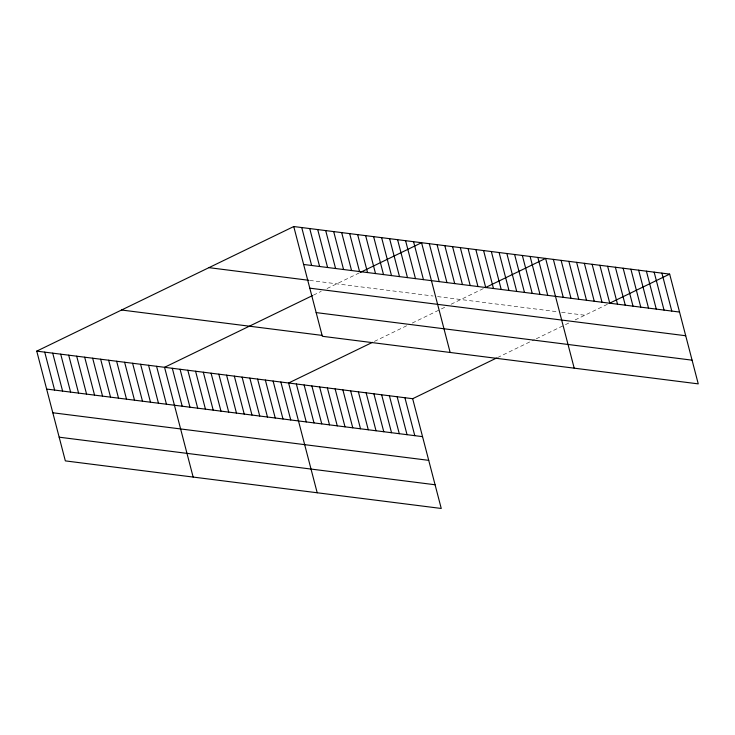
<?xml version="1.0" encoding="UTF-8"?>
<svg xmlns="http://www.w3.org/2000/svg" width="735" height="735" viewBox="0 0 735 735"><rect width="100%" height="100%" fill="white"/><g stroke="black" fill="none" stroke-linecap="round" stroke-linejoin="round"><path stroke-width="0.55" stroke-dasharray="3.67 2.76" d="M313.45 295.121L321.213 291.354M327.038 288.533L359.369 272.86M374.391 341.417L407.401 325.412M412.252 323.06L439.438 309.885M441.386 308.939L445.263 307.055M451.088 304.235L483.419 288.561M497.476 357.587L534.363 339.708M536.302 338.762L563.488 325.587M565.436 324.64L570.287 322.288M575.137 319.936L607.468 304.262M309.793 280.412L433.108 296.021M437.536 296.582L557.158 311.723M561.595 312.283L584.849 315.232"/><path stroke-width="1.1" d="M36.75 351.128L412.666 398.71L441.248 508.464L65.341 460.891L36.75 351.128L293.752 226.536L669.659 274.109L698.25 383.872L322.334 336.29L293.752 226.536M312.476 295.599L164.557 367.307L193.149 477.061M360.306 272.409L421.559 242.715L450.151 352.469M372.48 342.345L288.607 383.008L317.198 492.762M485.302 287.651L545.609 258.417L574.2 368.171M412.666 398.71L496.529 358.046M609.352 303.353L669.659 274.109M303.628 264.471L679.544 312.053M208.942 267.65L308.792 280.292M309.802 288.175L685.718 335.748M316.16 312.596L692.076 360.168M121.56 310.014L322.472 335.445M46.636 389.063L422.542 436.645M52.81 412.767L428.716 460.349M59.168 437.187L435.074 484.76M661.904 273.135L671.79 311.07M654.15 272.152L664.036 310.087M646.405 271.169L656.282 309.104M638.651 270.186L648.527 308.121M630.896 269.203L640.773 307.147M623.142 268.229L633.019 306.164M615.388 267.246L625.274 305.181M607.634 266.263L617.519 304.198M599.879 265.28L609.765 303.215M592.125 264.297L602.011 302.241M584.371 263.323L594.257 301.258M576.626 262.34L586.502 300.275M568.872 261.357L578.748 299.292M561.117 260.374L570.994 298.309M553.363 259.391L563.249 297.335M537.855 257.434L547.74 295.369M530.1 256.451L539.986 294.386M522.346 255.468L532.232 293.403M514.601 254.485L524.478 292.429M506.847 253.501L516.723 291.446M499.093 252.528L508.969 290.463M491.338 251.545L501.215 289.48M483.584 250.562L493.47 288.497M475.83 249.578L485.716 287.514M468.076 248.595L477.961 286.54M460.321 247.621L470.207 285.557M452.567 246.638L462.453 284.574M444.822 245.655L454.699 283.591M437.068 244.672L446.944 282.608M429.313 243.689L439.19 281.634M413.566 241.705L423.452 279.64M405.582 240.694L415.468 278.629M397.598 239.674L407.475 277.619M389.605 238.664L399.491 276.608M381.621 237.653L391.498 275.597M373.628 236.642L383.514 274.587M365.644 235.632L375.521 273.576M404.911 397.727L414.788 435.662M357.651 234.621L367.537 272.556M397.157 396.744L407.034 434.679M349.667 233.611L359.544 271.546M389.403 395.761L399.28 433.696M341.674 232.6L351.56 270.535M381.649 394.778L391.534 432.722M333.69 231.589L343.567 269.524M373.894 393.804L383.78 431.739M325.697 230.579L335.583 268.514M366.14 392.821L376.026 430.756M317.713 229.568L327.599 267.503M358.386 391.838L368.272 429.773M309.729 228.557L319.606 266.493M350.632 390.855L360.517 428.79M301.736 227.547L311.622 265.482M342.887 389.872L352.763 427.816M335.132 388.898L345.009 426.833M327.378 387.915L337.255 425.85M319.624 386.932L329.51 424.867M311.87 385.948L321.755 423.884M304.115 384.965L314.001 422.91M296.361 383.992L306.247 421.927M280.862 382.025L290.738 419.961M273.108 381.042L282.984 418.978M265.353 380.059L275.23 418.004M257.599 379.076L267.476 417.021M249.845 378.102L259.731 416.038M242.091 377.119L251.976 415.054M234.336 376.136L244.222 414.071M226.582 375.153L236.468 413.088M218.828 374.17L228.714 412.114M211.083 373.196L220.959 411.131M203.329 372.213L213.205 410.148M195.574 371.23L205.451 409.165M187.82 370.247L197.706 408.182M180.066 369.264L189.952 407.208M172.312 368.29L182.197 406.225M156.573 366.296L166.45 404.232M148.58 365.286L158.466 403.221M140.596 364.275L150.482 402.21M132.603 363.265L142.489 401.2M124.619 362.254L134.505 400.189M116.635 361.243L126.512 399.178M108.642 360.223L118.528 398.168M100.658 359.213L110.535 397.157M92.665 358.202L102.551 396.147M84.681 357.192L94.558 395.136M76.688 356.181L86.574 394.125M68.704 355.17L78.581 393.106M60.711 354.16L70.597 392.095M52.727 353.149L62.604 391.084M44.734 352.138L54.62 390.074"/></g></svg>
